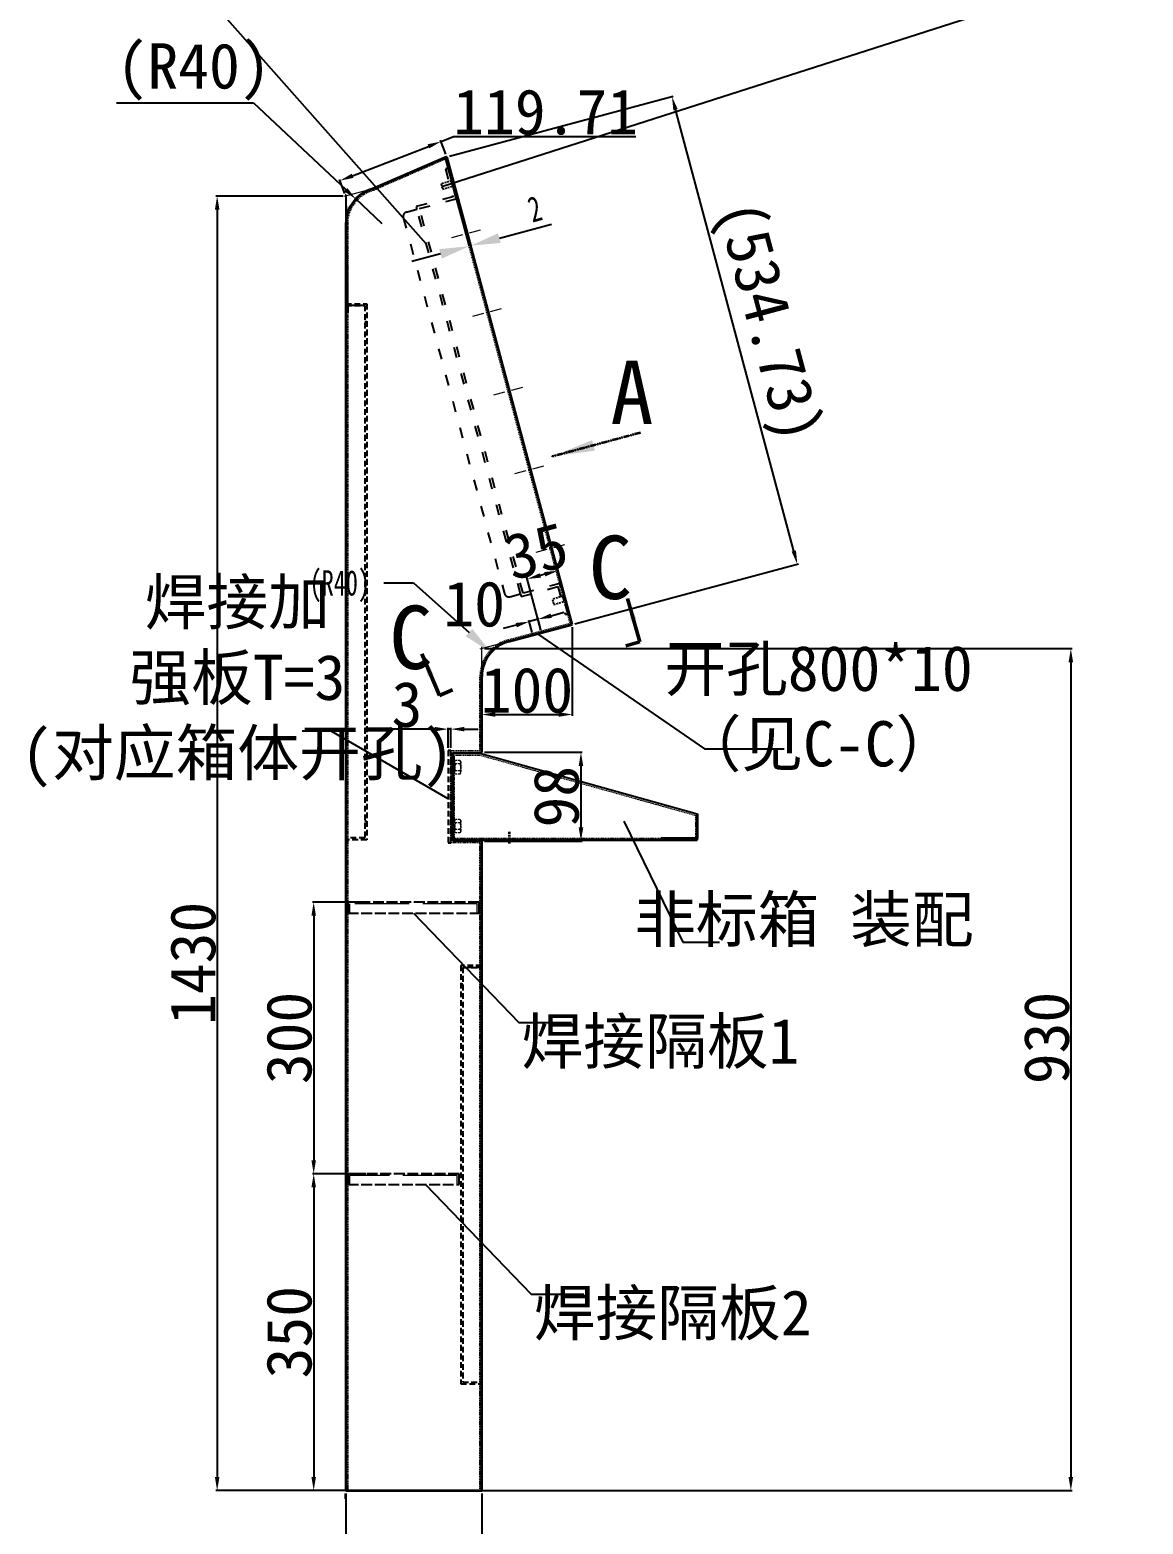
# Model space of a CAD drawing. Header units: millimetres. Extents: x 6893 to 19543, y -3475 to 6590.
# Drawn here: x 11018 to 12247, y 3939 to 5589 of the extents above; entities that cross this region are included whole.
import ezdxf

# ---------------------------------------------------------------- set-up
doc = ezdxf.new("R2010")
doc.units = ezdxf.units.MM
for name, pattern in [('ACAD_ISO02W100', [15, 12, -3]), ('ACAD_ISO03W100', [30, 12, -18]), ('ACISOWELD', [3, 2, -1]), ('CENTER', [10.16, 6.35, -1.27, 1.27, -1.27]), ('CENTERX2', [20.32, 12.7, -2.54, 2.54, -2.54]), ('HIDDEN', [1.905, 1.27, -0.635]), ('HIDDEN2', [4.7625, 3.175, -1.5875]), ('PHANTOM', [12.7, 6.35, -1.27, 1.27, -1.27, 1.27, -1.27])]:
    doc.linetypes.add(name, pattern=pattern)
for name, color, linetype, lineweight in [('AM_0', 7, 'Continuous', 50), ('图框', 7, 'Continuous', 15), ('虚线层', 1, 'HIDDEN2', 13), ('轮廓层', 7, 'Continuous', 30)]:
    doc.layers.add(name, color=color, linetype=linetype, lineweight=lineweight)
doc.styles.add('SLDTEXTSTYLE0', font='')
doc.styles.add('SLDTEXTSTYLE9', font='TXT', dxfattribs={"width": 0.7})
doc.styles.get("Standard").update_dxf_attribs({"font": ''})
doc.styles.get('SLDTEXTSTYLE0').set_extended_font_data('宋体')
doc.styles.get('Standard').set_extended_font_data('SimSun')
doc.dimstyles.new('50#', dxfattribs={"dimtxt": 50, "dimasz": 15, "dimexe": 1.5, "dimexo": 3, "dimgap": 2, "dimtad": 1, "dimtoh": 1, "dimzin": 12, "dimdsep": 46, "dimtxsty": 'Standard', "dimcen": 20, "dimclrd": 3, "dimclre": 3, "dimclrt": 7, "dimadec": 0, "dimazin": 3, "dimtfac": 1, "dimtmove": 0, "dimatfit": 3, "dimfxl": 1, "dimarcsym": 0})
doc.dimstyles.new('SLDDIMSTYLE2', dxfattribs={"dimtxt": 28, "dimasz": 32.64, "dimexe": 0, "dimexo": 0.0625, "dimgap": 7, "dimtad": 1, "dimdec": 3, "dimrnd": 1e-09, "dimzin": 12, "dimdsep": 46, "dimtxsty": 'SLDTEXTSTYLE9', "dimsah": 1, "dimcen": 0.09, "dimadec": 0, "dimazin": 3, "dimtfac": 1, "dimtdec": 3, "dimtmove": 0, "dimatfit": 0, "dimfxl": 1, "dimfrac": 2, "dimtolj": 1, "dimtzin": 12, "dimarcsym": 0})
doc.dimstyles.new('SLDDIMSTYLE5', dxfattribs={"dimtxt": 28, "dimasz": 32.64, "dimexe": 0, "dimexo": 0.0625, "dimgap": 7, "dimtad": 0, "dimtih": 1, "dimtoh": 1, "dimdec": 3, "dimrnd": 1e-09, "dimzin": 12, "dimdsep": 46, "dimtxsty": 'SLDTEXTSTYLE9', "dimsah": 1, "dimcen": 0, "dimadec": 0, "dimazin": 3, "dimtfac": 1, "dimtdec": 3, "dimtofl": 0, "dimtmove": 0, "dimatfit": 3, "dimfxl": 1, "dimfrac": 2, "dimtolj": 1, "dimtzin": 12, "dimarcsym": 0})

# ---------------------------------------------------------------- blocks, each defined once
blk = doc.blocks.new('*D6')
at = {"layer": 'Defpoints', "color": 0, "transparency": 16777216}
for p in [(11366.4, 5405.6), (11224.3, 3975.6), (11366.4, 3975.6)]:
    blk.add_point(p, dxfattribs=at)
at = {"layer": '轮廓层', "color": 3, "lineweight": -2, "transparency": 16777216}
for p, q in [((11363.4, 5405.6), (11222.8, 5405.6)), ((11224.3, 5390.6), (11224.3, 3990.6)), ((11363.4, 3975.6), (11222.8, 3975.6))]:
    blk.add_line(p, q, dxfattribs=at)
at = {"layer": '轮廓层', "color": 3, "transparency": 16777216}
for points in [[(11226.8, 5390.6), (11221.8, 5390.6), (11224.3, 5405.6)], [(11221.8, 3990.6), (11226.8, 3990.6), (11224.3, 3975.6)]]:
    blk.add_solid(points, dxfattribs=at)
at = {"layer": '轮廓层', "color": 7, "transparency": 16777216, "insert": (11172.3, 4558), "char_height": 50, "attachment_point": 2, "rotation": 90}
blk.add_mtext('1430', dxfattribs=at)
blk = doc.blocks.new('*D7')
at = {"layer": 'Defpoints', "color": 0, "transparency": 16777216}
for p in [(11516.4, 4905.6), (11491, 3975.6), (12166.9, 3975.6)]:
    blk.add_point(p, dxfattribs=at)
at = {"layer": '轮廓层', "color": 3, "lineweight": -2, "transparency": 16777216}
for p, q in [((11519.4, 4905.6), (12168.4, 4905.6)), ((12166.9, 4890.6), (12166.9, 3990.6)), ((11494, 3975.6), (12168.4, 3975.6))]:
    blk.add_line(p, q, dxfattribs=at)
at = {"layer": '轮廓层', "color": 3, "transparency": 16777216}
for points in [[(12169.4, 4890.6), (12164.4, 4890.6), (12166.9, 4905.6)], [(12164.4, 3990.6), (12169.4, 3990.6), (12166.9, 3975.6)]]:
    blk.add_solid(points, dxfattribs=at)
at = {"layer": '轮廓层', "color": 7, "transparency": 16777216, "insert": (12114.9, 4475.6), "char_height": 50, "attachment_point": 2, "rotation": 90}
blk.add_mtext('930', dxfattribs=at)
blk = doc.blocks.new('*D8')
at = {"color": 0, "linetype": 'Continuous', "lineweight": -2, "transparency": 16777216}
for p, q in [((11478, 5448.8), (11504.3, 5350.7)), ((11476.6, 5446.4), (11502.4, 5350.1)), ((11535.9, 5359.1), (11593.5, 5374.6)), ((11504.3, 5350.7), (11502.4, 5350.1)), ((11470.9, 5341.7), (11439.4, 5333.2))]:
    blk.add_line(p, q, dxfattribs=at)
at = {"color": 0, "transparency": 16777216}
for points in [[(11534.5, 5364.4), (11537.3, 5353.8), (11504.3, 5350.7)], [(11472.3, 5336.4), (11469.5, 5346.9), (11502.4, 5350.1)]]:
    blk.add_solid(points, dxfattribs=at)
at = {"layer": 'Defpoints', "color": 0, "transparency": 16777216}
for p in [(11478, 5448.9), (11476.6, 5446.4), (11502.4, 5350.1)]:
    blk.add_point(p, dxfattribs=at)
at = {"color": 0, "lineweight": 18, "transparency": 16777216, "insert": (11571.4, 5404.9), "char_height": 28, "attachment_point": 2, "rotation": 15, "style": 'SLDTEXTSTYLE9'}
blk.add_mtext('\\A1;2', dxfattribs=at)
blk = doc.blocks.new('*D9')
at = {"layer": 'Defpoints', "color": 0, "transparency": 16777216}
for p in [(11377.3, 5402.3), (11406.4, 5374.9)]:
    blk.add_point(p, dxfattribs=at)
at = {"layer": '轮廓层', "color": 3, "lineweight": -2, "transparency": 16777216}
for p, q in [((11113.3, 5508.6), (11264.4, 5508.6)), ((11264.4, 5508.6), (11366.4, 5412.6)), ((11406.4, 5374.9), (11377.3, 5402.3))]:
    blk.add_line(p, q, dxfattribs=at)
at = {"layer": '轮廓层', "color": 3, "transparency": 16777216}
blk.add_solid([(11364.7, 5410.7), (11368.1, 5414.4), (11377.3, 5402.3)], dxfattribs=at)
at = {"layer": '轮廓层', "color": 7, "transparency": 16777216, "insert": (11113.3, 5574.3), "char_height": 50, "attachment_point": 1}
blk.add_mtext('(R40)', dxfattribs=at)
blk = doc.blocks.new('*D10')
at = {"color": 0, "linetype": 'Continuous', "lineweight": -2, "transparency": 16777216}
for p, q in [((11408.5, 4978.3), (11441.1, 4978.3)), ((11441.1, 4978.3), (11502.4, 4923.4))]:
    blk.add_line(p, q, dxfattribs=at)
at = {"color": 0, "transparency": 16777216}
blk.add_solid([(11498.7, 4919.3), (11506, 4927.4), (11526.7, 4901.6)], dxfattribs=at)
at = {"layer": 'Defpoints', "color": 0, "transparency": 16777216}
for p in [(11526.7, 4901.6), (11556.4, 4874.9)]:
    blk.add_point(p, dxfattribs=at)
at = {"color": 0, "lineweight": 18, "transparency": 16777216, "insert": (11326.4, 4992.3), "char_height": 28, "attachment_point": 1, "style": 'SLDTEXTSTYLE9'}
blk.add_mtext('\\A1;(R40)', dxfattribs=at)
blk = doc.blocks.new('*D11')
at = {"layer": 'Defpoints', "color": 0, "transparency": 16777216}
for p in [(11726.5, 5515.4), (11478, 5448.9), (11616.4, 4932.4)]:
    blk.add_point(p, dxfattribs=at)
at = {"layer": '轮廓层', "color": 3, "lineweight": -2, "transparency": 16777216}
for p, q in [((11480.9, 5449.6), (11727.9, 5515.8)), ((11861, 5013.4), (11730.4, 5501)), ((11619.3, 4933.1), (11866.3, 4999.3))]:
    blk.add_line(p, q, dxfattribs=at)
at = {"layer": '轮廓层', "color": 3, "transparency": 16777216}
for points in [[(11732.8, 5501.6), (11728, 5500.3), (11726.5, 5515.4)], [(11858.6, 5012.8), (11863.4, 5014.1), (11864.9, 4998.9)]]:
    blk.add_solid(points, dxfattribs=at)
at = {"layer": '轮廓层', "color": 7, "transparency": 16777216, "insert": (11859.1, 5274.2), "char_height": 50, "attachment_point": 2, "rotation": 285}
blk.add_mtext('(534.73)', dxfattribs=at)
blk = doc.blocks.new('*D12')
at = {"layer": 'Defpoints', "color": 0, "transparency": 16777216}
for p in [(11366.4, 3975.6), (11516.4, 3975.6), (11366.4, 3848.4)]:
    blk.add_point(p, dxfattribs=at)
at = {"layer": '轮廓层', "color": 3, "lineweight": -2, "transparency": 16777216}
for p, q in [((11366.4, 3972.6), (11366.4, 3846.9)), ((11516.4, 3972.6), (11516.4, 3846.9)), ((11501.4, 3848.4), (11381.4, 3848.4))]:
    blk.add_line(p, q, dxfattribs=at)
at = {"layer": '轮廓层', "color": 3, "transparency": 16777216}
for points in [[(11381.4, 3850.9), (11381.4, 3845.9), (11366.4, 3848.4)], [(11501.4, 3845.9), (11501.4, 3850.9), (11516.4, 3848.4)]]:
    blk.add_solid(points, dxfattribs=at)
at = {"layer": '轮廓层', "color": 7, "transparency": 16777216, "insert": (11464.2, 3900.4), "char_height": 50, "attachment_point": 2}
blk.add_mtext('150', dxfattribs=at)
blk = doc.blocks.new('*D13')
at = {"layer": 'Defpoints', "color": 0, "transparency": 16777216}
for p in [(11616.4, 4932.4), (11516.4, 4874.9), (11616.4, 4832.9)]:
    blk.add_point(p, dxfattribs=at)
at = {"layer": '轮廓层', "color": 3, "lineweight": -2, "transparency": 16777216}
for p, q in [((11616.4, 4929.4), (11616.4, 4831.4)), ((11516.4, 4871.9), (11516.4, 4831.4)), ((11531.4, 4832.9), (11601.4, 4832.9))]:
    blk.add_line(p, q, dxfattribs=at)
at = {"layer": '轮廓层', "color": 3, "transparency": 16777216}
for points in [[(11531.4, 4835.4), (11531.4, 4830.4), (11516.4, 4832.9)], [(11601.4, 4830.4), (11601.4, 4835.4), (11616.4, 4832.9)]]:
    blk.add_solid(points, dxfattribs=at)
at = {"layer": '轮廓层', "color": 7, "transparency": 16777216, "insert": (11566.4, 4884.9), "char_height": 50, "attachment_point": 2}
blk.add_mtext('100', dxfattribs=at)
blk = doc.blocks.new('*D14')
at = {"layer": 'Defpoints', "color": 0, "transparency": 16777216}
for p in [(11471.5, 5465.8), (11478, 5448.9), (11366.4, 5405.6)]:
    blk.add_point(p, dxfattribs=at)
at = {"layer": '轮廓层', "color": 3, "lineweight": -2, "transparency": 16777216}
for p, q in [((11476.9, 5451.7), (11470.9, 5467.2)), ((11471.5, 5465.8), (11485.4, 5471.2)), ((11485.4, 5471.2), (11686.6, 5471.2)), ((11373.8, 5427.9), (11457.5, 5460.4)), ((11365.3, 5408.4), (11359.3, 5423.9))]:
    blk.add_line(p, q, dxfattribs=at)
at = {"layer": '轮廓层', "color": 3, "transparency": 16777216}
for points in [[(11458.4, 5458.1), (11456.6, 5462.7), (11471.5, 5465.8)], [(11372.9, 5430.3), (11374.7, 5425.6), (11359.9, 5422.5)]]:
    blk.add_solid(points, dxfattribs=at)
at = {"layer": '轮廓层', "color": 7, "transparency": 16777216, "insert": (11587, 5498.2), "char_height": 50, "attachment_point": 5}
blk.add_mtext('119.71', dxfattribs=at)
blk = doc.blocks.new('*D59')
at = {"color": 3, "lineweight": -2, "transparency": 16777216}
for p, q in [((11519.4, 4791.1), (11627.5, 4791.1)), ((11626, 4776.1), (11626, 4708.1)), ((11519.4, 4693.1), (11627.5, 4693.1))]:
    blk.add_line(p, q, dxfattribs=at)
at = {"color": 3, "transparency": 16777216}
for points in [[(11628.5, 4776.1), (11623.5, 4776.1), (11626, 4791.1)], [(11623.5, 4708.1), (11628.5, 4708.1), (11626, 4693.1)]]:
    blk.add_solid(points, dxfattribs=at)
at = {"layer": 'Defpoints', "color": 0, "transparency": 16777216}
for p in [(11516.4, 4791.1), (11516.4, 4693.1), (11626, 4693.1)]:
    blk.add_point(p, dxfattribs=at)
at = {"color": 7, "transparency": 16777216, "insert": (11599, 4742.1), "char_height": 50, "attachment_point": 5, "rotation": 90}
blk.add_mtext('98', dxfattribs=at)
blk = doc.blocks.new('*D88')
at = {"color": 3, "lineweight": -2, "transparency": 16777216}
for p, q in [((11464.4, 4816.7), (11418.3, 4816.7)), ((11479.4, 4796.1), (11479.4, 4818.2)), ((11482.4, 4816.7), (11479.4, 4816.7)), ((11482.4, 4796.1), (11482.4, 4818.2)), ((11497.4, 4816.7), (11512.4, 4816.7))]:
    blk.add_line(p, q, dxfattribs=at)
at = {"color": 3, "transparency": 16777216}
for points in [[(11464.4, 4814.2), (11464.4, 4819.2), (11479.4, 4816.7)], [(11497.4, 4819.2), (11497.4, 4814.2), (11482.4, 4816.7)]]:
    blk.add_solid(points, dxfattribs=at)
at = {"layer": 'Defpoints', "color": 0, "transparency": 16777216}
for p in [(11479.4, 4816.7), (11479.4, 4793.1), (11482.4, 4793.1)]:
    blk.add_point(p, dxfattribs=at)
at = {"color": 7, "transparency": 16777216, "insert": (11433.9, 4843.7), "char_height": 50, "attachment_point": 5}
blk.add_mtext('3', dxfattribs=at)
blk = doc.blocks.new('*D104')
at = {"layer": 'Defpoints', "color": 0, "transparency": 16777216}
for p in [(11566.7, 4982.6), (11582.6, 4923.3), (11616.4, 4932.4)]:
    blk.add_point(p, dxfattribs=at)
at = {"layer": '轮廓层', "color": 3, "lineweight": -2, "transparency": 16777216}
for p, q in [((11586, 4987.8), (11581.2, 4986.5)), ((11615.6, 4935.3), (11600.1, 4993.1)), ((11581.8, 4926.2), (11566.3, 4984.1))]:
    blk.add_line(p, q, dxfattribs=at)
at = {"layer": '轮廓层', "color": 3, "transparency": 16777216}
for points in [[(11580.6, 4988.9), (11581.9, 4984.1), (11566.7, 4982.6)], [(11586.7, 4985.4), (11585.4, 4990.2), (11600.5, 4991.7)]]:
    blk.add_solid(points, dxfattribs=at)
at = {"layer": '轮廓层', "color": 7, "transparency": 16777216, "insert": (11576.6, 5013.2), "char_height": 50, "attachment_point": 5, "rotation": 15}
blk.add_mtext('35', dxfattribs=at)
blk = doc.blocks.new('*D105')
at = {"layer": 'Defpoints', "color": 0, "transparency": 16777216}
for p in [(11569, 4935.5), (11573, 4920.7), (11582.6, 4923.3)]:
    blk.add_point(p, dxfattribs=at)
at = {"layer": '轮廓层', "color": 3, "lineweight": -2, "transparency": 16777216}
for p, q in [((11572.2, 4923.6), (11568.6, 4936.9)), ((11578.7, 4938.1), (11569, 4935.5)), ((11581.8, 4926.2), (11578.3, 4939.5)), ((11593.2, 4942), (11607.6, 4945.8)), ((11554.5, 4931.6), (11540, 4927.7))]:
    blk.add_line(p, q, dxfattribs=at)
at = {"layer": '轮廓层', "color": 3, "transparency": 16777216}
for points in [[(11555.2, 4929.2), (11553.9, 4934), (11569, 4935.5)], [(11592.5, 4944.4), (11593.8, 4939.5), (11578.7, 4938.1)]]:
    blk.add_solid(points, dxfattribs=at)
at = {"layer": '轮廓层', "color": 7, "transparency": 16777216, "insert": (11508.1, 4954.7), "char_height": 50, "attachment_point": 5}
blk.add_mtext('10', dxfattribs=at)
blk = doc.blocks.new('zw$C35A')
at = {"color": 2, "linetype": 'ACAD_ISO03W100'}
for p, q in [((59, 515), (59, 483)), ((62, 515), (59, 515)), ((62, 480), (62, 515)), ((5, 480), (20, 480)), ((59, 483), (17, 483)), ((17, 483), (17, 480)), ((17, 40), (17, 480)), ((20, 40), (20, 480)), ((20, 480), (62, 480)), ((0, 475), (0, 45)), ((5, 40), (20, 40)), ((17, 40), (17, 37)), ((17, 37), (59, 37)), ((62, 40), (20, 40)), ((59, 37), (59, 5)), ((62, 5), (62, 40)), ((59, 5), (62, 5))]:
    blk.add_line(p, q, dxfattribs=at)
for centre, start, end in [((5, 475), 90, 180), ((5, 45), 180, 270)]:
    blk.add_arc(centre, 5, start, end, dxfattribs=at)
blk = doc.blocks.new('zw$A5A8')
at = {"color": 2, "linetype": 'ACISOWELD', "lineweight": 15}
for p, q in [((1.4, 6.8), (0, 6)), ((0, 6), (0, 0.8)), ((0, 0.8), (1.4, 0)), ((1.4, 6.8), (13.6, 6.8)), ((1.4, 0), (13.6, 0)), ((3.8, 6), (3.8, 0.8)), ((11.3, 6), (11.3, 0.8)), ((15, 6), (13.6, 6.8)), ((13.6, 0), (15, 0.8)), ((15, 6), (15, 0.8))]:
    blk.add_line(p, q, dxfattribs=at)
for points, knots in [([(0, 6), (0.3, 6.2), (0.6, 6.3), (1.2, 6.5), (1.6, 6.6), (2, 6.6), (2.2, 6.6), (2.5, 6.5), (2.7, 6.5), (3.1, 6.3), (3.4, 6.2), (3.8, 6)], [0, 0, 0, 0, 0.25, 0.25, 0.5, 0.5, 0.625, 0.625, 0.75, 0.75, 1, 1, 1, 1]), ([(3.8, 0.8), (3.4, 0.6), (3.1, 0.5), (2.5, 0.3), (2.2, 0.2), (1.7, 0.2), (1.6, 0.2), (1.2, 0.3), (1.1, 0.3), (0.6, 0.5), (0.3, 0.6), (0, 0.8)], [0, 0, 0, 0, 0.25, 0.25, 0.5, 0.5, 0.625, 0.625, 0.75, 0.75, 1, 1, 1, 1]), ([(3.8, 6), (4.4, 6.2), (5, 6.3), (6.2, 6.5), (6.9, 6.6), (8.1, 6.6), (8.8, 6.5), (10, 6.3), (10.7, 6.2), (11.3, 6)], [0, 0, 0, 0, 0.25, 0.25, 0.5, 0.5, 0.75, 0.75, 1, 1, 1, 1]), ([(3.8, 0.8), (4.4, 0.6), (5, 0.5), (6.2, 0.3), (6.9, 0.2), (8.1, 0.2), (8.8, 0.3), (10, 0.5), (10.7, 0.6), (11.3, 0.8)], [0, 0, 0, 0, 0.25, 0.25, 0.5, 0.5, 0.75, 0.75, 1, 1, 1, 1]), ([(11.3, 6), (11.6, 6.2), (11.9, 6.3), (12.5, 6.5), (12.8, 6.6), (13.3, 6.6), (13.5, 6.6), (13.8, 6.5), (13.9, 6.5), (14.4, 6.3), (14.7, 6.2), (15, 6)], [0, 0, 0, 0, 0.25, 0.25, 0.5, 0.5, 0.625, 0.625, 0.75, 0.75, 1, 1, 1, 1]), ([(15, 0.8), (14.7, 0.6), (14.4, 0.5), (13.8, 0.3), (13.5, 0.2), (13, 0.2), (12.8, 0.2), (12.5, 0.3), (12.3, 0.3), (11.9, 0.5), (11.6, 0.6), (11.3, 0.8)], [0, 0, 0, 0, 0.25, 0.25, 0.5, 0.5, 0.625, 0.625, 0.75, 0.75, 1, 1, 1, 1])]:
    blk.add_open_spline(points, degree=3, knots=knots, dxfattribs=at)
blk = doc.blocks.new('zw$C64F')
at = {"color": 7, "linetype": 'Continuous', "lineweight": 35}
for p, q in [((0, 5.5), (0, 99.5)), ((270, 32.5), (270, 5.5)), ((0, 3.5), (0, 5.5)), ((40, 3.5), (0, 3.5)), ((230, 3.5), (40, 3.5)), ((270, 5.5), (230, 5.5)), ((270, 3.5), (230, 3.5)), ((270, 3.5), (270, 5.5))]:
    blk.add_line(p, q, dxfattribs=at)
for p, q in [((0, 99.5), (30, 99.5)), ((30, 99.5), (270, 32.5))]:
    blk.add_line(p, q)
at = {"color": 7, "linetype": 'HIDDEN', "lineweight": 18}
for p, q in [((0, 97.5), (30, 97.5)), ((2, 5.5), (2, 97.2)), ((29.5, 97.6), (268, 31)), ((268, 31), (268, 5.5)), ((40, 5.5), (0, 5.5)), ((230, 5.5), (40, 5.5)), ((70, 3.5), (70, 5.5)), ((220, 5.5), (220, 3.5))]:
    blk.add_line(p, q, dxfattribs=at)
at = {"color": 1, "linetype": 'CENTER', "lineweight": 35}
blk.add_line((62.5, 0), (62.5, 12.6), dxfattribs=at)
at = {"rotation": 270}
for p in [(2, 91.5), (2, 26.5)]:
    blk.add_blockref('zw$A5A8', p, dxfattribs=at)
blk = doc.blocks.new('zw$11E2')
at = {"color": 2, "linetype": 'ACAD_ISO02W100'}
blk.add_lwpolyline([(0, 2), (12, 2), (12, 125), (0, 125)], close=True, dxfattribs=at)
at = {"layer": '虚线层', "color": 2, "linetype": 'ACAD_ISO02W100', "ltscale": 5}
for p, q in [((10, 123), (0, 123)), ((10, 4), (10, 123)), ((0, 4), (10, 4))]:
    blk.add_line(p, q, dxfattribs=at)
blk = doc.blocks.new('*D176')
at = {"color": 3, "lineweight": -2, "transparency": 16777216}
for p, q in [((11388.5, 4325.6), (11329.4, 4325.6)), ((11330.9, 4310.6), (11330.9, 3990.6)), ((11402.2, 3975.6), (11329.4, 3975.6))]:
    blk.add_line(p, q, dxfattribs=at)
at = {"color": 3, "transparency": 16777216}
for points in [[(11333.4, 4310.6), (11328.4, 4310.6), (11330.9, 4325.6)], [(11328.4, 3990.6), (11333.4, 3990.6), (11330.9, 3975.6)]]:
    blk.add_solid(points, dxfattribs=at)
at = {"layer": 'Defpoints', "color": 0, "transparency": 16777216}
for p in [(11391.5, 4325.6), (11330.9, 3975.6), (11405.2, 3975.6)]:
    blk.add_point(p, dxfattribs=at)
at = {"color": 7, "transparency": 16777216, "insert": (11303.9, 4150.6), "char_height": 50, "attachment_point": 5, "rotation": 90}
blk.add_mtext('350', dxfattribs=at)
blk = doc.blocks.new('zw$6984')
at = {"color": 2, "linetype": 'ACAD_ISO02W100'}
blk.add_lwpolyline([(145, 0), (145, 12), (0, 12), (0, 0)], close=True, dxfattribs=at)
at = {"layer": '虚线层', "color": 2, "linetype": 'ACAD_ISO02W100', "ltscale": 5}
for p, q in [((143, 10), (2, 10)), ((2, 10), (2, 0)), ((143, 0), (143, 10))]:
    blk.add_line(p, q, dxfattribs=at)
blk = doc.blocks.new('*D357')
at = {"color": 3, "lineweight": -2, "transparency": 16777216}
for p, q in [((11383.8, 4625.6), (11329.4, 4625.6)), ((11330.9, 4610.6), (11330.9, 4340.6)), ((11383.8, 4325.6), (11329.4, 4325.6))]:
    blk.add_line(p, q, dxfattribs=at)
at = {"color": 3, "transparency": 16777216}
for points in [[(11333.4, 4610.6), (11328.4, 4610.6), (11330.9, 4625.6)], [(11328.4, 4340.6), (11333.4, 4340.6), (11330.9, 4325.6)]]:
    blk.add_solid(points, dxfattribs=at)
at = {"layer": 'Defpoints', "color": 0, "transparency": 16777216}
for p in [(11386.8, 4625.6), (11330.9, 4325.6), (11386.8, 4325.6)]:
    blk.add_point(p, dxfattribs=at)
at = {"color": 7, "transparency": 16777216, "insert": (11303.9, 4475.6), "char_height": 50, "attachment_point": 5, "rotation": 90}
blk.add_mtext('300', dxfattribs=at)

msp = doc.modelspace()

# ---------------------------------------------------------------- linework, layer by layer
for p, q in [((11472.3393, 5416.0326), (12298.891, 5681.1641)), ((11455.2352, 5352.6278), (11206.1091, 5634.2745)), ((11366.4258, 5405.5677), (11368.4258, 5276.439)), ((11389.4258, 5266.5677), (11387.4258, 5266.5677)), ((11572.9592, 4920.7158), (11572.4415, 4922.6476)), ((11577.8653, 4922.0304), (11762.3253, 4794.7871)), ((11582.6184, 4923.304), (11582.1008, 4925.2358)), ((11350.2001, 4814.3936), (11318.274, 4814.3936)), ((11479.4258, 4739.664), (11350.2001, 4814.3936)), ((11484.4258, 4791.0677), (11516.4258, 4791.0677)), ((11762.3253, 4794.7871), (11850.2305, 4794.7871)), ((11389.4258, 4714.5677), (11387.4258, 4714.5677)), ((11673.4965, 4715.0186), (11738.5065, 4581.4845)), ((11516.4258, 4693.0677), (11484.4258, 4693.0677)), ((11440.9258, 4613.5677), (11557.4897, 4492.5647)), ((11738.5065, 4581.4845), (11778.9182, 4581.4845)), ((11493.4258, 4535.5677), (11495.4258, 4535.5677)), ((11557.4897, 4492.5647), (11615.5031, 4492.5647)), ((11454.4484, 4313.5677), (11571.0123, 4192.5647)), ((11571.0123, 4192.5647), (11629.0257, 4192.5647)), ((11493.4258, 4113.5677), (11495.4258, 4113.5677))]:
    msp.add_line(p, q)
at = {"color": 7, "linetype": 'Continuous', "lineweight": 35}
for p, q in [((11478.0284, 5448.8689), (11396.0731, 5413.5117)), ((11616.4258, 4932.3626), (11478.0284, 5448.8689)), ((11366.4258, 5374.8746), (11366.4258, 3975.5677)), ((11546.0731, 4913.5117), (11616.4258, 4932.3626)), ((11516.4258, 4791.0677), (11516.4258, 4874.8746)), ((11484.4258, 4699.0677), (11484.4258, 4791.0677)), ((11484.4258, 4693.0677), (11484.4258, 4699.0677)), ((11516.4258, 3975.5677), (11516.4258, 4693.0677)), ((11366.4258, 3975.5677), (11369.4258, 3975.5677)), ((11366.4258, 3966.5677), (11366.4258, 3972.5677)), ((11369.4258, 3975.5677), (11379.0706, 3975.5677)), ((11379.0706, 3975.5677), (11392.5702, 3975.5677)), ((11392.5702, 3975.5677), (11428.6301, 3975.5677)), ((11428.6301, 3975.5677), (11516.4258, 3975.5677))]:
    msp.add_line(p, q, dxfattribs=at)
at = {"color": 7, "linetype": 'HIDDEN', "lineweight": 18}
for p, q in [((11476.6142, 5446.4195), (11396.5907, 5411.5798)), ((11613.9763, 4933.7768), (11476.6142, 5446.4195)), ((11494.1785, 5380.8685), (11496.1103, 5381.3861)), ((11368.4258, 5374.8746), (11368.4258, 3975.5677)), ((11497.728, 5375.3491), (11495.7961, 5374.8315)), ((11501.6195, 5353.0981), (11503.5514, 5353.6158)), ((11521.0217, 5288.4158), (11519.0898, 5287.8981)), ((11524.9132, 5266.1648), (11526.8451, 5266.6824)), ((11544.3154, 5201.4825), (11542.3835, 5200.9649)), ((11548.207, 5179.2315), (11550.1388, 5179.7492)), ((11567.6091, 5114.5491), (11565.6772, 5114.0315)), ((11571.5007, 5092.2982), (11573.4325, 5092.8158)), ((11590.9028, 5027.6158), (11588.9709, 5027.0982)), ((11594.7944, 5005.3648), (11596.7262, 5005.8824)), ((11596.412, 4999.3278), (11598.3438, 4999.8454)), ((11545.5554, 4915.4435), (11613.9763, 4933.7768)), ((11514.4258, 4793.0677), (11514.4258, 4874.8746)), ((11482.4258, 4793.0677), (11514.4258, 4793.0677)), ((11482.4258, 4691.0677), (11482.4258, 4793.0677)), ((11514.4258, 4691.0677), (11482.4258, 4691.0677)), ((11514.4258, 3975.5677), (11514.4258, 4691.0677))]:
    msp.add_line(p, q, dxfattribs=at)
at = {"color": 7, "linetype": 'Continuous', "lineweight": 0}
for p, q in [((11396.0731, 5413.5117), (11364.494, 5405.0501)), ((11366.4258, 5374.8746), (11366.4258, 5407.5677)), ((11546.0731, 4913.5117), (11514.494, 4905.0501)), ((11516.4258, 4874.8746), (11516.4258, 4907.5677))]:
    msp.add_line(p, q, dxfattribs=at)
at = {"color": 7, "linetype": 'CENTERX2', "lineweight": 18}
for p, q in [((11483.253, 5359.8237), (11516.0945, 5368.6235)), ((11506.5467, 5272.8904), (11539.3882, 5281.6902)), ((11529.8404, 5185.957), (11562.6819, 5194.7569)), ((11553.1341, 5099.0237), (11585.9756, 5107.8236)), ((11576.4279, 5012.0904), (11609.2693, 5020.8902))]:
    msp.add_line(p, q, dxfattribs=at)
at = {"linetype": 'HIDDEN', "ltscale": 5}
for p, q in [((11366.4258, 5286.5677), (11389.4258, 5286.5677)), ((11366.4258, 5284.5677), (11387.4258, 5284.5677)), ((11387.4258, 5284.5677), (11366.4258, 5284.5677)), ((11387.4258, 5284.5677), (11387.4258, 4696.5677)), ((11389.4258, 5286.5677), (11389.4258, 4694.5677)), ((11387.4258, 4696.5677), (11366.4258, 4696.5677)), ((11389.4258, 4694.5677), (11366.4258, 4694.5677)), ((11516.4258, 4555.5677), (11493.4258, 4555.5677)), ((11493.4258, 4555.5677), (11493.4258, 4093.5677)), ((11495.4258, 4553.5677), (11516.4258, 4553.5677)), ((11516.4258, 4553.5677), (11495.4258, 4553.5677)), ((11495.4258, 4553.5677), (11495.4258, 4095.5677)), ((11493.4258, 4093.5677), (11516.4258, 4093.5677)), ((11495.4258, 4095.5677), (11516.4258, 4095.5677))]:
    msp.add_line(p, q, dxfattribs=at)
at = {"color": 0, "linetype": 'HIDDEN', "lineweight": 18}
msp.add_line((11691.6277, 5143.9965), (11593.4896, 5117.7005), dxfattribs=at)
msp.add_line((11691.6277, 5143.9965), (11593.4896, 5117.7005), dxfattribs=at)
at = {"color": 0, "linetype": 'PHANTOM', "lineweight": 35}
msp.add_line((11691.6277, 5143.9965), (11593.4896, 5117.7005), dxfattribs=at)
at = {"color": 3, "linetype": 'ACISOWELD'}
for points in [[(11473.2075, 5413.161), (11484.694, 5416.6339), (11482.9575, 5422.3772), (11471.471, 5418.9042)], [(11596.1465, 4954.3462), (11607.633, 4957.8192), (11605.8965, 4963.5624), (11594.4101, 4960.0894)]]:
    msp.add_lwpolyline(points, close=True, dxfattribs=at)
at = {"color": 6, "linetype": 'HIDDEN', "ltscale": 5}
msp.add_lwpolyline([(11479.4258, 4691.0677), (11482.4258, 4691.0677), (11482.4258, 4793.0677), (11479.4258, 4793.0677)], close=True, dxfattribs=at)
at = {"color": 7, "linetype": 'Continuous', "lineweight": 35}
for centre in [(11406.4258, 5374.8746), (11556.4258, 4874.8746)]:
    msp.add_arc(centre, 40, 105, 180, dxfattribs=at)
at = {"color": 7, "linetype": 'HIDDEN', "lineweight": 18}
for centre, radius in [((11406.4258, 5374.8746), 38), ((11556.4258, 4874.8746), 42)]:
    msp.add_arc(centre, radius, 105, 180, dxfattribs=at)
at = {"color": 0, "linetype": 'Continuous', "lineweight": 35}
msp.add_solid([(11593.4896, 5117.7005), (11641.407, 5124.3283), (11638.3011, 5135.9194)], dxfattribs=at)
msp.add_solid([(11593.4896, 5117.7005), (11641.407, 5124.3283), (11638.3011, 5135.9194)], dxfattribs=at)
at = {"layer": 'AM_0', "color": 4}
for p, q in [((11691.0349, 4913.0294), (11677.529, 4961.1708)), ((11691.0349, 4913.0294), (11675.7021, 4908.837)), ((11469.7484, 4853.7289), (11450.2195, 4899.7574)), ((11469.7484, 4853.7289), (11484.34, 4860.0339))]:
    msp.add_line(p, q, dxfattribs=at)
at = {"layer": 'AM_0', "color": 4, "extrusion": (0, 0, -1)}
for points in [[(-11687.4509, 4937.9891), (-11681.113, 4936.2111), (-11677.529, 4961.1708)], [(-11456.9541, 4875.4577), (-11463.0138, 4878.0287), (-11450.2195, 4899.7574)]]:
    msp.add_trace(points, dxfattribs=at)

# ---------------------------------------------------------------- block references
for name, p, rotation in [('zw$C35A', (11553.209, 4923.026), 15.05807513296034), ('zw$11E2', (11493.4258, 4313.5677), 90)]:
    msp.add_blockref(name, p, dxfattribs=dict(rotation=rotation))
for name, p in [('zw$C64F', (11484.4258, 4690.528)), ('zw$6984', (11368.4258, 4613.5677))]:
    msp.add_blockref(name, p)

# ---------------------------------------------------------------- texts
at = {"layer": '图框', "attachment_point": 2, "style": 'SLDTEXTSTYLE0'}
for s, insert, char_height in [('A', (11682.2775, 5223.8007), 70), ('C', (11658.3287, 5030.4525), 70), ('焊接加\\P强板T=3\\P(对应箱体开孔)', (11246.5584, 4982.2923), 50), ('C', (11438.0664, 4953.1703), 70), ('开孔800*10\\P（见C-C）', (11888.2664, 4908.8948), 50), ('非标箱 装配', (11872.1316, 4631.5779), 50), ('焊接隔板1', (11713.7498, 4497.0546), 50), ('焊接隔板2', (11727.2723, 4197.0546), 50)]:
    msp.add_mtext(s, dxfattribs=dict(at, insert=insert, char_height=char_height))

# ---------------------------------------------------------------- dimensions: what is measured, and where the dimension line sits
at = {"color": 4, "linetype": 'Continuous', "lineweight": 18}
dim = msp.add_linear_dim(base=(11502.4128, 5350.1375), p1=(11478.0284, 5448.869), p2=(11476.6141, 5446.4195), angle=15, dimstyle='SLDDIMSTYLE2', dxfattribs=at)
dim.commit()
dim.dimension.update_dxf_attribs({"geometry": '*D8', "text_midpoint": (11580.4725, 5371.0535), "dimtype": 160})
dim = msp.add_radius_dim(center=(11556.4258, 4874.8746), mpoint=(11526.6525, 4901.5869), text='(<>)', dimstyle='SLDDIMSTYLE5', dxfattribs=at)
dim.commit()
dim.dimension.update_dxf_attribs({"geometry": '*D10', "text_midpoint": (11363.9387, 4978.3029), "dimtype": 164})
dim = msp.add_linear_dim(base=(11479.4258, 4816.7427), p1=(11482.4258, 4793.0677), p2=(11479.4258, 4793.0677), dimstyle='50#')
dim.commit()
dim.dimension.update_dxf_attribs({"geometry": '*D88', "text_midpoint": (11433.8783, 4843.7427)})
for base, p1, p2, picture, middle in [((11626.0165, 4693.0677), (11516.4258, 4791.0677), (11516.4258, 4693.0677), '*D59', (11599.0165, 4742.0677)), ((11330.9144, 4325.5677), (11386.7559, 4625.5677), (11386.7559, 4325.5677), '*D357', (11303.9144, 4475.5677)), ((11330.9144, 3975.5677), (11391.4655, 4325.5677), (11405.2338, 3975.5677), '*D176', (11303.9144, 4150.5677))]:
    dim = msp.add_linear_dim(base=base, p1=p1, p2=p2, angle=90, dimstyle='50#')
    dim.commit()
    dim.dimension.update_dxf_attribs({"geometry": picture, "text_midpoint": middle})
at = {"layer": '轮廓层'}
dim = msp.add_radius_dim(center=(11406.4258, 5374.8746), mpoint=(11377.296, 5402.2873), text='(<>)', dimstyle='50#', dxfattribs=at)
dim.commit()
dim.dimension.update_dxf_attribs({"geometry": '*D9', "text_midpoint": (11187.1463, 5508.5729), "dimtype": 164})
for p1, p2, distance, picture, middle in [((11366.4258, 5405.5677), (11478.0283, 5448.869), 18.1715, '*D14', (11587.0206, 5498.2359)), ((11582.6184, 4923.304), (11572.9592, 4920.7158), -15.2875, '*D105', (11508.1364, 4954.7178))]:
    dim = msp.add_aligned_dim(p1=p1, p2=p2, distance=distance, dimstyle='50#', dxfattribs=at)
    dim.commit()
    dim.dimension.update_dxf_attribs({"geometry": picture, "text_midpoint": middle})
dim = msp.add_linear_dim(base=(11726.4991, 5515.4465), p1=(11616.4258, 4932.3626), p2=(11478.0284, 5448.869), angle=285, text='(<>)', dimstyle='50#', dxfattribs=at)
dim.commit()
dim.dimension.update_dxf_attribs({"geometry": '*D11', "text_midpoint": (11795.6979, 5257.1933), "dimtype": 160})
for base, p1, p2, angle, picture, middle, dimtype in [((11224.25, 3975.5677), (11366.4258, 5405.5677), (11366.4258, 3975.5677), 90, '*D6', (11224.25, 4558.0035), 160), ((11566.7273, 4982.6104), (11616.4258, 4932.3626), (11582.6184, 4923.304), 194.999964, '*D104', (11583.631, 4987.1398), 161), ((12166.9388, 3975.5677), (11516.4258, 4905.5677), (11491.003, 3975.5677), 90, '*D7', (12166.9388, 4475.5677), 160)]:
    dim = msp.add_linear_dim(base=base, p1=p1, p2=p2, angle=angle, dimstyle='50#', dxfattribs=at)
    dim.commit()
    dim.dimension.update_dxf_attribs({"geometry": picture, "text_midpoint": middle, "dimtype": dimtype})
for base, p1, p2, picture, middle in [((11616.4258, 4832.9219), (11516.4258, 4874.8746), (11616.4258, 4932.3626), '*D13', (11566.4258, 4832.9219)), ((11366.4258, 3848.376), (11516.4258, 3975.5677), (11366.4258, 3975.5677), '*D12', (11464.1912, 3848.376))]:
    dim = msp.add_linear_dim(base=base, p1=p1, p2=p2, dimstyle='50#', dxfattribs=at)
    dim.commit()
    dim.dimension.update_dxf_attribs({"geometry": picture, "text_midpoint": middle, "dimtype": 160})

doc.saveas('drawing.dxf')
